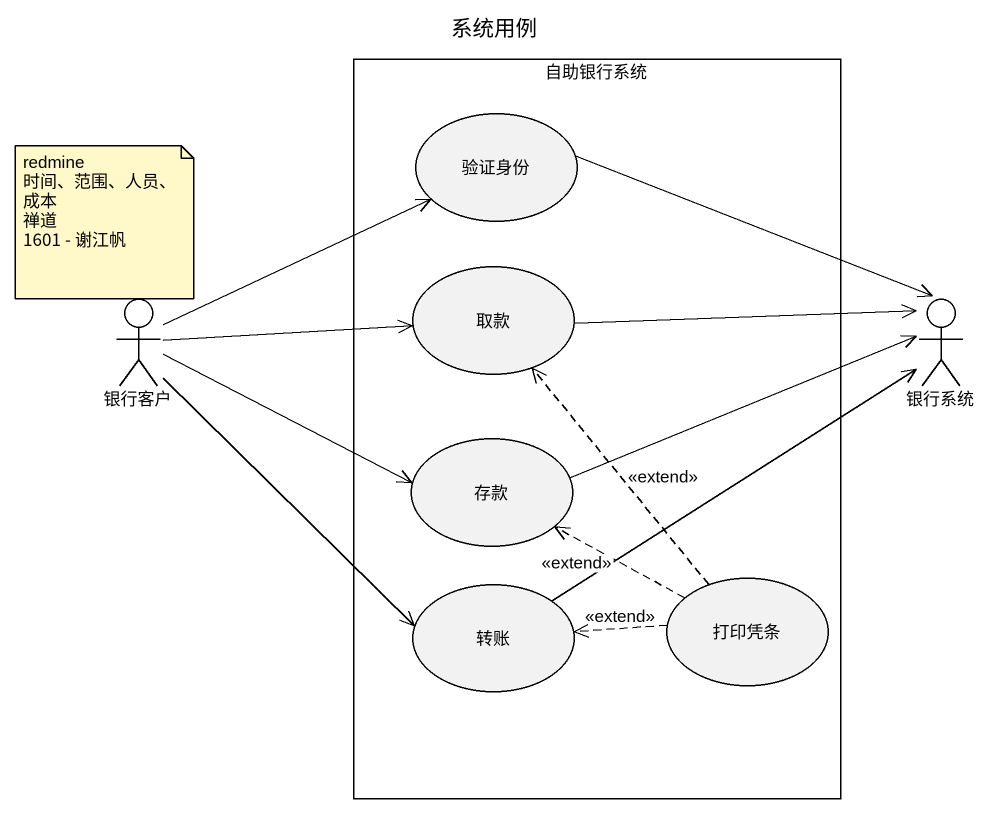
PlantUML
@startuml
title 系统用例
rectangle 自助银行系统 {
  usecase 验证身份
  usecase 取款
  usecase 存款
  usecase 转账
  usecase 打印凭条
}
actor 银行客户
actor 银行系统
验证身份 -right-> 银行系统
银行客户 -right-> 验证身份
银行客户 -right-> 取款
银行客户 -right-> 存款
银行客户 --> 转账
取款 -right-> 银行系统
存款 -right-> 银行系统
转账 -up-> 银行系统
打印凭条 .up.> 取款 : <<extend>>
打印凭条 .left.> 存款 : <<extend>>
打印凭条 .left.> 转账 : <<extend>>
note as N1
  redmine 时间、范围、人员、成本
  禅道
  1601 - 谢江帆
end note
@enduml
